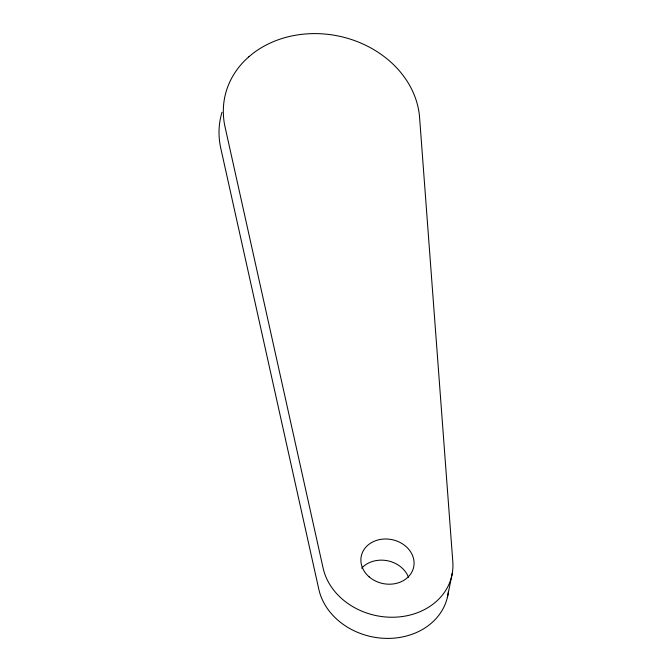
<?xml version="1.0" encoding="UTF-8"?>
<svg xmlns="http://www.w3.org/2000/svg" width="672" height="672" viewBox="0 0 672 672"><rect width="100%" height="100%" fill="white"/><g stroke="black" fill="none" stroke-linecap="round" stroke-linejoin="round"><path stroke-width="1.01" d="M447.359 597.492L452.374 572.788M221.995 112.266A98.818 82.782 11.5 0 0 220.76 148.168L318.839 589.369A65.881 55.188 11.5 0 0 386.593 638.392A65.881 55.188 11.5 0 0 448.417 591.251M361.654 568.21A26.762 22.42 11.5 0 1 387.324 560.717A26.762 22.42 11.5 0 1 408.458 577.256M248.8 56.826L245.314 60.06A98.818 82.782 11.5 0 0 225.061 127.008L323.14 568.218A65.881 55.188 11.5 0 0 395.707 617.156A65.881 55.188 11.5 0 0 452.819 561.918L419.588 117.566A98.818 82.782 11.5 0 0 356.513 41.311A98.818 82.782 11.5 0 0 252.504 53.777L248.8 56.826M369.18 576.895A26.762 22.42 11.5 0 0 413.347 568.361A26.762 22.42 11.5 0 0 379.882 539.532A26.762 22.42 11.5 0 0 369.18 576.895"/></g></svg>
